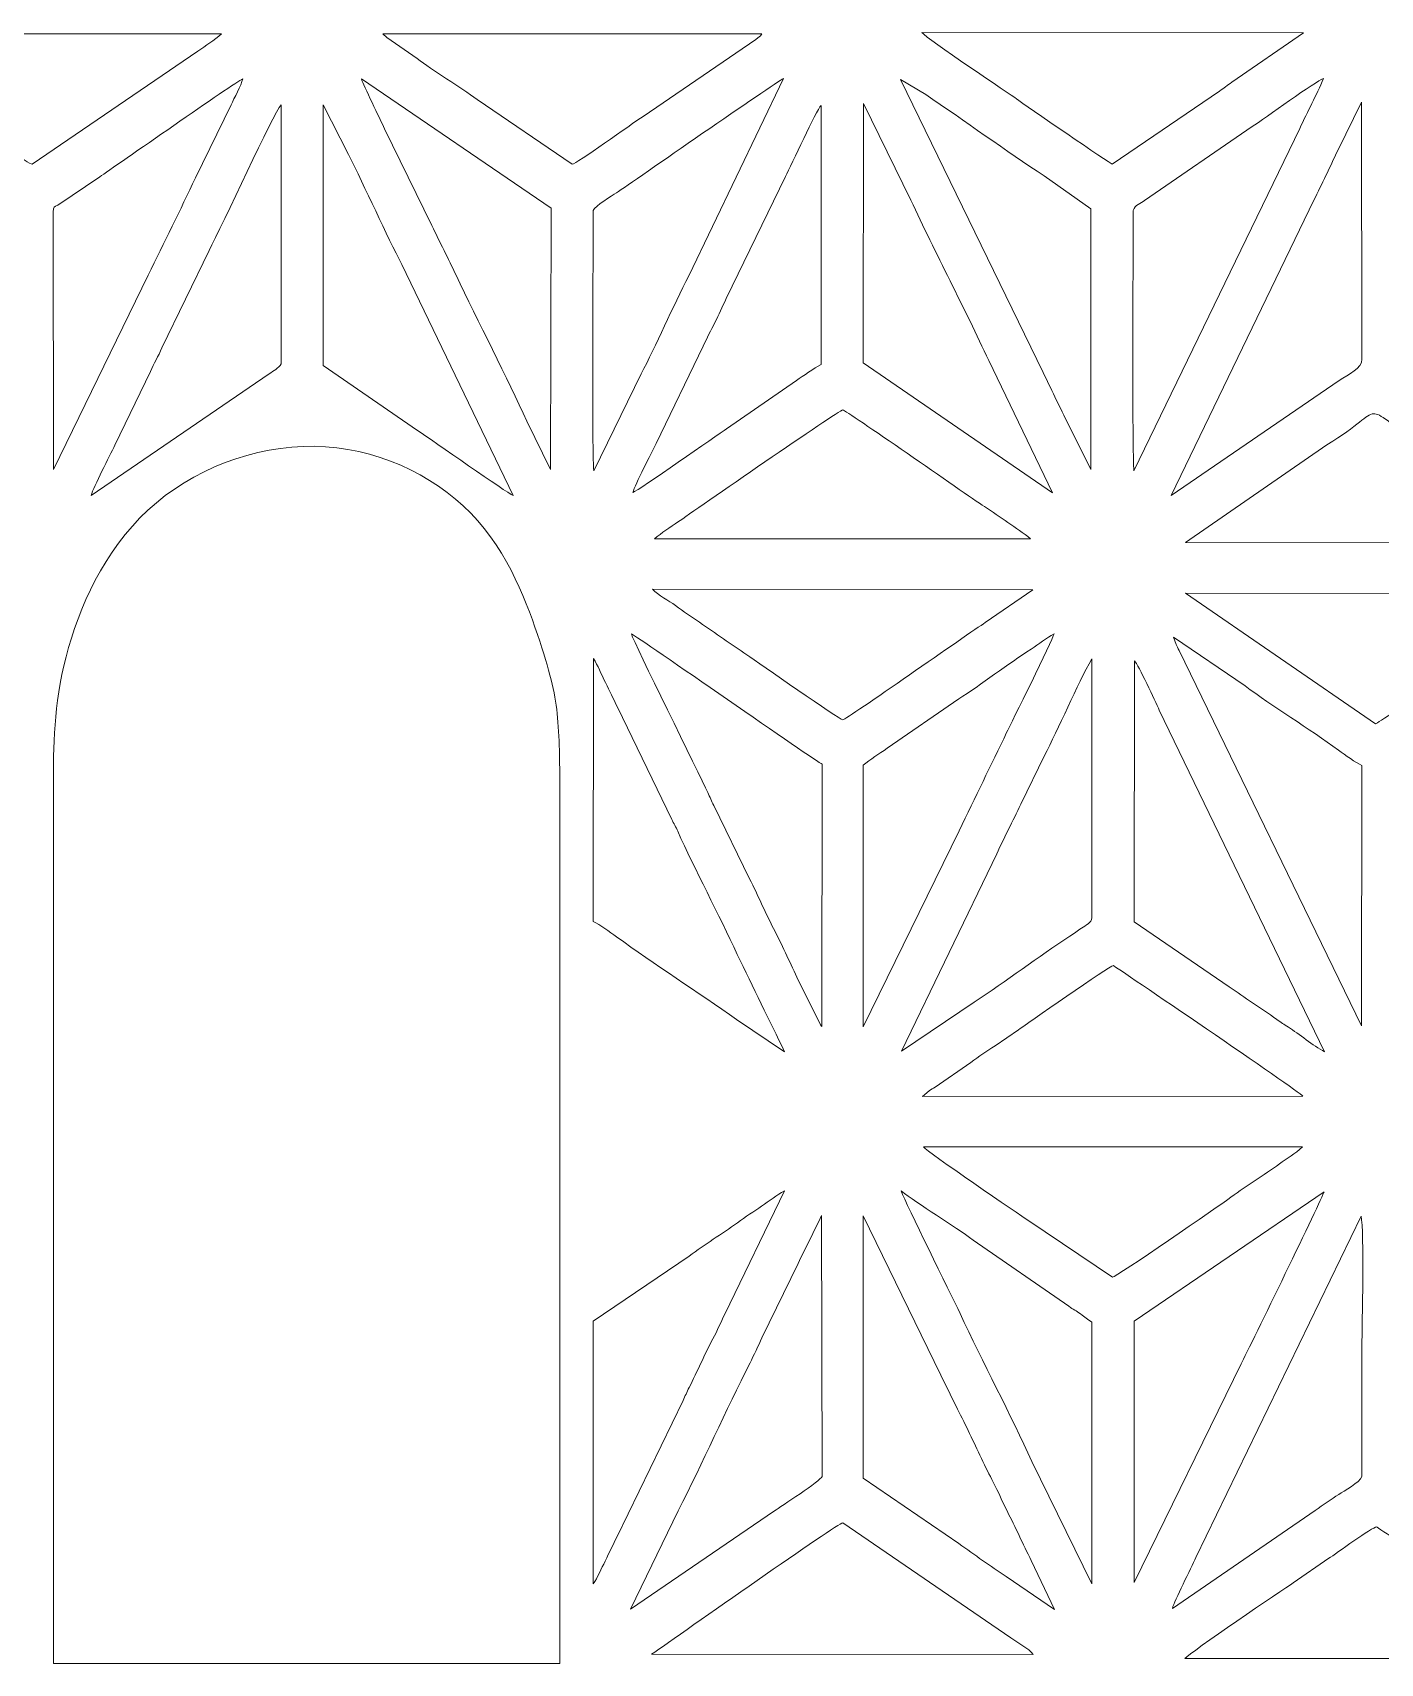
# Model space of a CAD drawing. Header units: inches. Extents: x -60.4 to -14.9, y -20.3 to 14.1.
# Drawn here: x -18.223 to -16.449, y 0.113 to 2.26 of the extents above; entities that cross this region are included whole.
import ezdxf

# ---------------------------------------------------------------- set-up
doc = ezdxf.new("R2010")
doc.units = ezdxf.units.IN
doc.header["$MEASUREMENT"] = 0
doc.layers.add('Master Desktop', color=7, linetype='Continuous', plot=False)

msp = doc.modelspace()

# ---------------------------------------------------------------- linework, layer by layer
at = {"layer": 'Master Desktop', "color": 5, "lineweight": 9}
for points, knots in [([(-17.9744, 2.2584), (-17.9842, 2.2501), (-17.9951, 2.2429), (-18.0057, 2.2359), (-18.0057, 2.2359), (-18.0057, 2.2359), (-18.2239, 2.0869), (-18.2239, 2.0869), (-18.2239, 2.0869), (-18.2277, 2.0868), (-18.2792, 2.1231), (-18.2866, 2.1287), (-18.2866, 2.1287), (-18.2972, 2.1369), (-18.3084, 2.1428), (-18.3185, 2.1503), (-18.3185, 2.1503), (-18.3565, 2.1783), (-18.4085, 2.2101), (-18.4435, 2.2365), (-18.4435, 2.2365), (-18.4501, 2.2415), (-18.4692, 2.252), (-18.4734, 2.2586), (-18.4734, 2.2586), (-18.4734, 2.2586), (-17.9744, 2.2584), (-17.9744, 2.2584)], [0, 0, 0, 0, 0.125, 0.125, 0.125, 0.125, 0.25, 0.25, 0.25, 0.25, 0.375, 0.375, 0.375, 0.375, 0.5, 0.5, 0.5, 0.5, 0.625, 0.625, 0.625, 0.625, 0.75, 0.75, 0.75, 0.75, 1, 1, 1, 1]), ([(-17.2633, 2.2586), (-17.266, 2.2544), (-17.2668, 2.2544), (-17.2712, 2.2513), (-17.2712, 2.2513), (-17.2712, 2.2513), (-17.4195, 2.1498), (-17.4195, 2.1498), (-17.4195, 2.1498), (-17.4343, 2.14), (-17.5085, 2.0867), (-17.5128, 2.0869), (-17.5128, 2.0869), (-17.5128, 2.0869), (-17.6378, 2.1719), (-17.6378, 2.1719), (-17.6378, 2.1719), (-17.6599, 2.1885), (-17.6968, 2.2108), (-17.7169, 2.2259), (-17.7169, 2.2259), (-17.7326, 2.2377), (-17.7474, 2.2458), (-17.7623, 2.2585), (-17.7623, 2.2585), (-17.7623, 2.2585), (-17.2633, 2.2586), (-17.2633, 2.2586)], [0, 0, 0, 0, 0.125, 0.125, 0.125, 0.125, 0.25, 0.25, 0.25, 0.25, 0.375, 0.375, 0.375, 0.375, 0.5, 0.5, 0.5, 0.5, 0.625, 0.625, 0.625, 0.625, 0.75, 0.75, 0.75, 0.75, 1, 1, 1, 1]), ([(-16.6441, 2.1948), (-16.6506, 2.1907), (-16.6546, 2.1873), (-16.6604, 2.1832), (-16.6604, 2.1832), (-16.6604, 2.1832), (-16.8017, 2.0871), (-16.8017, 2.0871), (-16.8017, 2.0871), (-16.8036, 2.0871), (-16.9177, 2.1654), (-16.9277, 2.1728), (-16.9277, 2.1728), (-16.9349, 2.1782), (-17.0461, 2.2521), (-17.0524, 2.2602), (-17.0524, 2.2602), (-17.0524, 2.2602), (-16.5499, 2.2601), (-16.5499, 2.2601), (-16.5499, 2.2601), (-16.5499, 2.2601), (-16.6441, 2.1948), (-16.6441, 2.1948)], [0, 0, 0, 0, 0.142857, 0.142857, 0.142857, 0.142857, 0.285714, 0.285714, 0.285714, 0.285714, 0.428571, 0.428571, 0.428571, 0.428571, 0.571429, 0.571429, 0.571429, 0.571429, 0.714286, 0.714286, 0.714286, 0.714286, 1, 1, 1, 1]), ([(-18.196, 2.024), (-18.196, 2.0319), (-18.195, 2.0299), (-18.1901, 2.0332), (-18.1901, 2.0332), (-18.1901, 2.0332), (-18.1349, 2.0704), (-18.1349, 2.0704), (-18.1349, 2.0704), (-18.1149, 2.0837), (-17.9574, 2.1943), (-17.9465, 2.1993), (-17.9465, 2.1993), (-17.9487, 2.1906), (-17.9579, 2.1736), (-17.9619, 2.1653), (-17.9619, 2.1653), (-17.9619, 2.1653), (-18.009, 2.0688), (-18.009, 2.0688), (-18.009, 2.0688), (-18.0283, 2.0269), (-18.0506, 1.9838), (-18.071, 1.9408), (-18.071, 1.9408), (-18.071, 1.9408), (-18.1957, 1.6848), (-18.1957, 1.6848), (-18.1957, 1.6848), (-18.1957, 1.6848), (-18.196, 2.024), (-18.196, 2.024)], [0, 0, 0, 0, 0.111111, 0.111111, 0.111111, 0.111111, 0.222222, 0.222222, 0.222222, 0.222222, 0.333333, 0.333333, 0.333333, 0.333333, 0.444444, 0.444444, 0.444444, 0.444444, 0.555556, 0.555556, 0.555556, 0.555556, 0.666667, 0.666667, 0.666667, 0.666667, 0.777778, 0.777778, 0.777778, 0.777778, 1, 1, 1, 1]), ([(-17.5407, 2.029), (-17.5407, 2.029), (-17.5412, 1.6848), (-17.5412, 1.6848), (-17.5412, 1.6848), (-17.5412, 1.6848), (-17.5726, 1.7487), (-17.5726, 1.7487), (-17.5726, 1.7487), (-17.5969, 1.8029), (-17.6376, 1.8815), (-17.6657, 1.9408), (-17.6657, 1.9408), (-17.6762, 1.9629), (-17.6869, 1.9841), (-17.6975, 2.0061), (-17.6975, 2.0061), (-17.6975, 2.0061), (-17.7598, 2.1337), (-17.7598, 2.1337), (-17.7598, 2.1337), (-17.7655, 2.1459), (-17.7882, 2.191), (-17.7902, 2.1993), (-17.7902, 2.1993), (-17.7902, 2.1993), (-17.5407, 2.029), (-17.5407, 2.029)], [0, 0, 0, 0, 0.125, 0.125, 0.125, 0.125, 0.25, 0.25, 0.25, 0.25, 0.375, 0.375, 0.375, 0.375, 0.5, 0.5, 0.5, 0.5, 0.625, 0.625, 0.625, 0.625, 0.75, 0.75, 0.75, 0.75, 1, 1, 1, 1]), ([(-17.4851, 2.0261), (-17.4823, 2.0321), (-17.4606, 2.0453), (-17.4545, 2.0493), (-17.4545, 2.0493), (-17.4314, 2.0645), (-17.2484, 2.1927), (-17.2345, 2.1997), (-17.2345, 2.1997), (-17.2345, 2.1997), (-17.3593, 1.9401), (-17.3593, 1.9401), (-17.3593, 1.9401), (-17.38, 1.8995), (-17.4028, 1.8475), (-17.422, 1.8107), (-17.422, 1.8107), (-17.422, 1.8107), (-17.4845, 1.6831), (-17.4845, 1.6831), (-17.4845, 1.6831), (-17.4871, 1.7204), (-17.4851, 1.9646), (-17.4851, 2.0219), (-17.4851, 2.0219), (-17.4851, 2.0219), (-17.4851, 2.0261), (-17.4851, 2.0261)], [0, 0, 0, 0, 0.125, 0.125, 0.125, 0.125, 0.25, 0.25, 0.25, 0.25, 0.375, 0.375, 0.375, 0.375, 0.5, 0.5, 0.5, 0.5, 0.625, 0.625, 0.625, 0.625, 0.75, 0.75, 0.75, 0.75, 1, 1, 1, 1]), ([(-16.8617, 1.7486), (-16.8719, 1.7703), (-16.8829, 1.7914), (-16.8927, 1.8126), (-16.8927, 1.8126), (-16.8927, 1.8126), (-17.0804, 2.1986), (-17.0804, 2.1986), (-17.0804, 2.1986), (-17.0804, 2.1986), (-17.0473, 2.1786), (-17.0473, 2.1786), (-17.0473, 2.1786), (-16.9974, 2.1449), (-16.9403, 2.1035), (-16.8915, 2.0717), (-16.8915, 2.0717), (-16.8915, 2.0717), (-16.8298, 2.0281), (-16.8298, 2.0281), (-16.8298, 2.0281), (-16.8298, 2.0281), (-16.8301, 1.6848), (-16.8301, 1.6848), (-16.8301, 1.6848), (-16.8301, 1.6848), (-16.8617, 1.7486), (-16.8617, 1.7486)], [0, 0, 0, 0, 0.125, 0.125, 0.125, 0.125, 0.25, 0.25, 0.25, 0.25, 0.375, 0.375, 0.375, 0.375, 0.5, 0.5, 0.5, 0.5, 0.625, 0.625, 0.625, 0.625, 0.75, 0.75, 0.75, 0.75, 1, 1, 1, 1]), ([(-16.7742, 2.0261), (-16.7715, 2.0333), (-16.7644, 2.0356), (-16.7591, 2.0391), (-16.7591, 2.0391), (-16.7591, 2.0391), (-16.6176, 2.1364), (-16.6176, 2.1364), (-16.6176, 2.1364), (-16.6017, 2.147), (-16.5331, 2.1967), (-16.5234, 2.1999), (-16.5234, 2.1999), (-16.5332, 2.1771), (-16.5442, 2.157), (-16.5549, 2.1339), (-16.5549, 2.1339), (-16.5549, 2.1339), (-16.7733, 1.6832), (-16.7733, 1.6832), (-16.7733, 1.6832), (-16.7755, 1.7067), (-16.7742, 1.9752), (-16.7742, 2.0219), (-16.7742, 2.0219), (-16.7742, 2.0219), (-16.7742, 2.0261), (-16.7742, 2.0261)], [0, 0, 0, 0, 0.125, 0.125, 0.125, 0.125, 0.25, 0.25, 0.25, 0.25, 0.375, 0.375, 0.375, 0.375, 0.5, 0.5, 0.5, 0.5, 0.625, 0.625, 0.625, 0.625, 0.75, 0.75, 0.75, 0.75, 1, 1, 1, 1]), ([(-18.1463, 1.6508), (-18.1428, 1.6627), (-18.122, 1.7022), (-18.115, 1.7171), (-18.115, 1.7171), (-18.115, 1.7171), (-18.0682, 1.8138), (-18.0682, 1.8138), (-18.0682, 1.8138), (-18.0632, 1.8247), (-18.0582, 1.8339), (-18.0529, 1.8451), (-18.0529, 1.8451), (-18.0529, 1.8451), (-17.9909, 1.9732), (-17.9909, 1.9732), (-17.9909, 1.9732), (-17.9736, 2.0059), (-17.9057, 2.1545), (-17.8962, 2.1652), (-17.8962, 2.1652), (-17.8962, 2.1652), (-17.8962, 1.8241), (-17.8962, 1.8241), (-17.8962, 1.8241), (-17.8992, 1.818), (-17.9065, 1.8149), (-17.9119, 1.811), (-17.9119, 1.811), (-17.9119, 1.811), (-18.1463, 1.6508), (-18.1463, 1.6508)], [0, 0, 0, 0, 0.111111, 0.111111, 0.111111, 0.111111, 0.222222, 0.222222, 0.222222, 0.222222, 0.333333, 0.333333, 0.333333, 0.333333, 0.444444, 0.444444, 0.444444, 0.444444, 0.555556, 0.555556, 0.555556, 0.555556, 0.666667, 0.666667, 0.666667, 0.666667, 0.777778, 0.777778, 0.777778, 0.777778, 1, 1, 1, 1]), ([(-17.8406, 2.1652), (-17.8406, 2.1652), (-17.8073, 2.0999), (-17.8073, 2.0999), (-17.8073, 2.0999), (-17.7864, 2.0582), (-17.7563, 1.9911), (-17.7371, 1.9547), (-17.7371, 1.9547), (-17.7371, 1.9547), (-17.5905, 1.6508), (-17.5905, 1.6508), (-17.5905, 1.6508), (-17.5987, 1.6542), (-17.6967, 1.7233), (-17.7163, 1.7363), (-17.7163, 1.7363), (-17.7163, 1.7363), (-17.8406, 1.8221), (-17.8406, 1.8221), (-17.8406, 1.8221), (-17.8406, 1.8221), (-17.8406, 2.1652), (-17.8406, 2.1652)], [0, 0, 0, 0, 0.142857, 0.142857, 0.142857, 0.142857, 0.285714, 0.285714, 0.285714, 0.285714, 0.428571, 0.428571, 0.428571, 0.428571, 0.571429, 0.571429, 0.571429, 0.571429, 0.714286, 0.714286, 0.714286, 0.714286, 1, 1, 1, 1]), ([(-17.4331, 1.6545), (-17.4299, 1.6653), (-17.4086, 1.7066), (-17.4023, 1.7192), (-17.4023, 1.7192), (-17.4023, 1.7192), (-17.3404, 1.8475), (-17.3404, 1.8475), (-17.3404, 1.8475), (-17.3352, 1.8583), (-17.3303, 1.8679), (-17.3249, 1.8785), (-17.3249, 1.8785), (-17.3196, 1.8888), (-17.3154, 1.8988), (-17.3099, 1.9101), (-17.3099, 1.9101), (-17.3099, 1.9101), (-17.2321, 2.0708), (-17.2321, 2.0708), (-17.2321, 2.0708), (-17.2243, 2.0862), (-17.1913, 2.157), (-17.1852, 2.1644), (-17.1852, 2.1644), (-17.1852, 2.1644), (-17.1852, 1.823), (-17.1852, 1.823), (-17.1852, 1.823), (-17.1945, 1.8182), (-17.2086, 1.8085), (-17.2174, 1.802), (-17.2174, 1.802), (-17.2174, 1.802), (-17.3095, 1.7385), (-17.3095, 1.7385), (-17.3095, 1.7385), (-17.322, 1.7305), (-17.4253, 1.6572), (-17.4331, 1.6545)], [0, 0, 0, 0, 0.090909, 0.090909, 0.090909, 0.090909, 0.181818, 0.181818, 0.181818, 0.181818, 0.272727, 0.272727, 0.272727, 0.272727, 0.363636, 0.363636, 0.363636, 0.363636, 0.454545, 0.454545, 0.454545, 0.454545, 0.545455, 0.545455, 0.545455, 0.545455, 0.636364, 0.636364, 0.636364, 0.636364, 0.727273, 0.727273, 0.727273, 0.727273, 0.818182, 0.818182, 0.818182, 0.818182, 1, 1, 1, 1]), ([(-17.1294, 2.167), (-17.1294, 2.167), (-17.0671, 2.0397), (-17.0671, 2.0397), (-17.0671, 2.0397), (-17.0349, 1.9711), (-16.9956, 1.8956), (-16.9643, 1.8283), (-16.9643, 1.8283), (-16.9643, 1.8283), (-16.8805, 1.6541), (-16.8805, 1.6541), (-16.8805, 1.6541), (-16.8805, 1.6541), (-17.1296, 1.8253), (-17.1296, 1.8253), (-17.1296, 1.8253), (-17.1296, 1.8253), (-17.1294, 2.167), (-17.1294, 2.167)], [0, 0, 0, 0, 0.166667, 0.166667, 0.166667, 0.166667, 0.333333, 0.333333, 0.333333, 0.333333, 0.5, 0.5, 0.5, 0.5, 0.666667, 0.666667, 0.666667, 0.666667, 1, 1, 1, 1]), ([(-16.5362, 2.0396), (-16.5258, 2.061), (-16.5152, 2.0828), (-16.5048, 2.105), (-16.5048, 2.105), (-16.5048, 2.105), (-16.4734, 2.1685), (-16.4734, 2.1685), (-16.4734, 2.1685), (-16.4734, 2.1685), (-16.473, 1.8303), (-16.473, 1.8303), (-16.473, 1.8303), (-16.473, 1.8175), (-16.4905, 1.8108), (-16.5031, 1.8023), (-16.5031, 1.8023), (-16.5031, 1.8023), (-16.7243, 1.6509), (-16.7243, 1.6509), (-16.7243, 1.6509), (-16.7243, 1.6509), (-16.5362, 2.0396), (-16.5362, 2.0396)], [0, 0, 0, 0, 0.142857, 0.142857, 0.142857, 0.142857, 0.285714, 0.285714, 0.285714, 0.285714, 0.428571, 0.428571, 0.428571, 0.428571, 0.571429, 0.571429, 0.571429, 0.571429, 0.714286, 0.714286, 0.714286, 0.714286, 1, 1, 1, 1]), ([(-17.4043, 1.5938), (-17.3953, 1.6014), (-17.3841, 1.6087), (-17.3729, 1.6163), (-17.3729, 1.6163), (-17.3533, 1.6298), (-17.1611, 1.7634), (-17.1566, 1.7633), (-17.1566, 1.7633), (-17.1523, 1.7631), (-16.997, 1.6539), (-16.97, 1.6361), (-16.97, 1.6361), (-16.9491, 1.6225), (-16.9287, 1.6084), (-16.9092, 1.5938), (-16.9092, 1.5938), (-16.9092, 1.5938), (-17.4043, 1.5938), (-17.4043, 1.5938)], [0, 0, 0, 0, 0.166667, 0.166667, 0.166667, 0.166667, 0.333333, 0.333333, 0.333333, 0.333333, 0.5, 0.5, 0.5, 0.5, 0.666667, 0.666667, 0.666667, 0.666667, 1, 1, 1, 1]), ([(-16.519, 1.7176), (-16.4348, 1.7688), (-16.4819, 1.7752), (-16.3936, 1.7171), (-16.3936, 1.7171), (-16.3936, 1.7171), (-16.2074, 1.5885), (-16.2074, 1.5885), (-16.2074, 1.5885), (-16.2074, 1.5885), (-16.7053, 1.589), (-16.7053, 1.589), (-16.7053, 1.589), (-16.7053, 1.589), (-16.519, 1.7176), (-16.519, 1.7176)], [0, 0, 0, 0, 0.2, 0.2, 0.2, 0.2, 0.4, 0.4, 0.4, 0.4, 0.6, 0.6, 0.6, 0.6, 1, 1, 1, 1]), ([(-18.1958, 1.2671), (-18.1958, 1.3206), (-18.1958, 1.3741), (-18.1792, 1.4385), (-18.1792, 1.4385), (-18.1625, 1.5028), (-18.1292, 1.578), (-18.0714, 1.6315), (-18.0714, 1.6315), (-18.0136, 1.685), (-17.9314, 1.7168), (-17.8522, 1.7155), (-17.8522, 1.7155), (-17.7731, 1.7141), (-17.697, 1.6796), (-17.6464, 1.6274), (-17.6464, 1.6274), (-17.5958, 1.5753), (-17.5708, 1.5055), (-17.5556, 1.4588), (-17.5556, 1.4588), (-17.5403, 1.412), (-17.5347, 1.3883), (-17.532, 1.3579), (-17.532, 1.3579), (-17.5292, 1.3274), (-17.5292, 1.2901), (-17.5292, 1.2651), (-17.5292, 1.2651), (-17.5292, 1.24), (-17.5292, 1.2272), (-17.5292, 1.2143)], [0, 0, 0, 0, 0.111111, 0.111111, 0.111111, 0.111111, 0.222222, 0.222222, 0.222222, 0.222222, 0.333333, 0.333333, 0.333333, 0.333333, 0.444444, 0.444444, 0.444444, 0.444444, 0.555556, 0.555556, 0.555556, 0.555556, 0.666667, 0.666667, 0.666667, 0.666667, 0.777778, 0.777778, 0.777778, 0.777778, 1, 1, 1, 1]), ([(-16.969, 1.4834), (-16.99, 1.4701), (-17.1516, 1.3555), (-17.1565, 1.3555), (-17.1565, 1.3555), (-17.1609, 1.3555), (-17.2677, 1.4308), (-17.2827, 1.4409), (-17.2827, 1.4409), (-17.3036, 1.4551), (-17.3239, 1.469), (-17.3453, 1.4838), (-17.3453, 1.4838), (-17.3558, 1.491), (-17.3659, 1.4978), (-17.3769, 1.5059), (-17.3769, 1.5059), (-17.3855, 1.5122), (-17.4002, 1.5196), (-17.407, 1.5273), (-17.407, 1.5273), (-17.407, 1.5273), (-16.9064, 1.5264), (-16.9064, 1.5264), (-16.9064, 1.5264), (-16.9064, 1.5264), (-16.969, 1.4834), (-16.969, 1.4834)], [0, 0, 0, 0, 0.125, 0.125, 0.125, 0.125, 0.25, 0.25, 0.25, 0.25, 0.375, 0.375, 0.375, 0.375, 0.5, 0.5, 0.5, 0.5, 0.625, 0.625, 0.625, 0.625, 0.75, 0.75, 0.75, 0.75, 1, 1, 1, 1]), ([(-16.2046, 1.5216), (-16.2117, 1.5141), (-16.227, 1.5065), (-16.2358, 1.4998), (-16.2358, 1.4998), (-16.2463, 1.4919), (-16.2569, 1.4849), (-16.2675, 1.4778), (-16.2675, 1.4778), (-16.2942, 1.4597), (-16.4512, 1.3503), (-16.4552, 1.3503), (-16.4552, 1.3503), (-16.4552, 1.3503), (-16.7053, 1.5221), (-16.7053, 1.5221), (-16.7053, 1.5221), (-16.7053, 1.5221), (-16.2046, 1.5216), (-16.2046, 1.5216)], [0, 0, 0, 0, 0.166667, 0.166667, 0.166667, 0.166667, 0.333333, 0.333333, 0.333333, 0.333333, 0.5, 0.5, 0.5, 0.5, 0.666667, 0.666667, 0.666667, 0.666667, 1, 1, 1, 1]), ([(-17.1841, 0.9514), (-17.1845, 0.9518), (-17.1849, 0.9523), (-17.1851, 0.9526), (-17.1851, 0.9526), (-17.1853, 0.9529), (-17.1858, 0.9535), (-17.186, 0.9538), (-17.186, 0.9538), (-17.186, 0.9538), (-17.2169, 1.0164), (-17.2169, 1.0164), (-17.2169, 1.0164), (-17.2272, 1.0383), (-17.2369, 1.0595), (-17.2478, 1.0806), (-17.2478, 1.0806), (-17.259, 1.1024), (-17.2681, 1.1241), (-17.2792, 1.1461), (-17.2792, 1.1461), (-17.2792, 1.1461), (-17.3265, 1.2424), (-17.3265, 1.2424), (-17.3265, 1.2424), (-17.3293, 1.2482), (-17.3315, 1.2537), (-17.3344, 1.2598), (-17.3344, 1.2598), (-17.3458, 1.284), (-17.431, 1.4565), (-17.4349, 1.4684), (-17.4349, 1.4684), (-17.4264, 1.4649), (-17.1897, 1.299), (-17.1839, 1.297), (-17.1839, 1.297), (-17.1839, 1.297), (-17.1841, 0.9514), (-17.1841, 0.9514)], [0, 0, 0, 0, 0.090909, 0.090909, 0.090909, 0.090909, 0.181818, 0.181818, 0.181818, 0.181818, 0.272727, 0.272727, 0.272727, 0.272727, 0.363636, 0.363636, 0.363636, 0.363636, 0.454545, 0.454545, 0.454545, 0.454545, 0.545455, 0.545455, 0.545455, 0.545455, 0.636364, 0.636364, 0.636364, 0.636364, 0.727273, 0.727273, 0.727273, 0.727273, 0.818182, 0.818182, 0.818182, 0.818182, 1, 1, 1, 1]), ([(-17.1296, 1.2955), (-17.1204, 1.3034), (-17.1087, 1.3105), (-17.0983, 1.318), (-17.0983, 1.318), (-17.0983, 1.318), (-17.0039, 1.3828), (-17.0039, 1.3828), (-17.0039, 1.3828), (-16.9752, 1.4011), (-16.9383, 1.4294), (-16.9085, 1.4484), (-16.9085, 1.4484), (-16.8984, 1.4549), (-16.8883, 1.463), (-16.8784, 1.4688), (-16.8784, 1.4688), (-16.8804, 1.4596), (-16.9351, 1.3505), (-16.9408, 1.3385), (-16.9408, 1.3385), (-16.9613, 1.2954), (-16.9824, 1.2537), (-17.0034, 1.2091), (-17.0034, 1.2091), (-17.0034, 1.2091), (-17.1296, 0.9512), (-17.1296, 0.9512), (-17.1296, 0.9512), (-17.1296, 0.9512), (-17.1296, 1.2955), (-17.1296, 1.2955)], [0, 0, 0, 0, 0.111111, 0.111111, 0.111111, 0.111111, 0.222222, 0.222222, 0.222222, 0.222222, 0.333333, 0.333333, 0.333333, 0.333333, 0.444444, 0.444444, 0.444444, 0.444444, 0.555556, 0.555556, 0.555556, 0.555556, 0.666667, 0.666667, 0.666667, 0.666667, 0.777778, 0.777778, 0.777778, 0.777778, 1, 1, 1, 1]), ([(-16.5039, 1.3155), (-16.495, 1.3091), (-16.4813, 1.2988), (-16.473, 1.2953), (-16.473, 1.2953), (-16.473, 1.2953), (-16.4735, 0.9524), (-16.4735, 0.9524), (-16.4735, 0.9524), (-16.4735, 0.9524), (-16.7138, 1.4466), (-16.7138, 1.4466), (-16.7138, 1.4466), (-16.7153, 1.4497), (-16.7165, 1.4522), (-16.7176, 1.4545), (-16.7176, 1.4545), (-16.7176, 1.4545), (-16.7212, 1.4642), (-16.7212, 1.4642), (-16.7212, 1.4642), (-16.7212, 1.4642), (-16.6267, 1.4), (-16.6267, 1.4), (-16.6267, 1.4), (-16.5916, 1.3738), (-16.5422, 1.3433), (-16.5039, 1.3155)], [0, 0, 0, 0, 0.125, 0.125, 0.125, 0.125, 0.25, 0.25, 0.25, 0.25, 0.375, 0.375, 0.375, 0.375, 0.5, 0.5, 0.5, 0.5, 0.625, 0.625, 0.625, 0.625, 0.75, 0.75, 0.75, 0.75, 1, 1, 1, 1]), ([(-17.4846, 1.436), (-17.4791, 1.4271), (-17.4745, 1.4154), (-17.469, 1.4044), (-17.469, 1.4044), (-17.4631, 1.3927), (-17.4589, 1.3834), (-17.453, 1.3719), (-17.453, 1.3719), (-17.453, 1.3719), (-17.3816, 1.2242), (-17.3816, 1.2242), (-17.3816, 1.2242), (-17.3792, 1.2191), (-17.3762, 1.214), (-17.3738, 1.2087), (-17.3738, 1.2087), (-17.3518, 1.1594), (-17.3192, 1.0978), (-17.2954, 1.0466), (-17.2954, 1.0466), (-17.2755, 1.004), (-17.2521, 0.9582), (-17.2334, 0.9184), (-17.2334, 0.9184), (-17.2334, 0.9184), (-17.2964, 0.9609), (-17.2964, 0.9609), (-17.2964, 0.9609), (-17.3466, 0.9964), (-17.4054, 1.0341), (-17.4543, 1.0696), (-17.4543, 1.0696), (-17.4638, 1.0764), (-17.4762, 1.0856), (-17.4851, 1.0898), (-17.4851, 1.0898), (-17.4851, 1.0898), (-17.4846, 1.436), (-17.4846, 1.436)], [0, 0, 0, 0, 0.090909, 0.090909, 0.090909, 0.090909, 0.181818, 0.181818, 0.181818, 0.181818, 0.272727, 0.272727, 0.272727, 0.272727, 0.363636, 0.363636, 0.363636, 0.363636, 0.454545, 0.454545, 0.454545, 0.454545, 0.545455, 0.545455, 0.545455, 0.545455, 0.636364, 0.636364, 0.636364, 0.636364, 0.727273, 0.727273, 0.727273, 0.727273, 0.818182, 0.818182, 0.818182, 0.818182, 1, 1, 1, 1]), ([(-16.9538, 1.1789), (-16.944, 1.2008), (-16.9327, 1.2219), (-16.9222, 1.2442), (-16.9222, 1.2442), (-16.9222, 1.2442), (-16.8911, 1.3083), (-16.8911, 1.3083), (-16.8911, 1.3083), (-16.8729, 1.342), (-16.848, 1.4024), (-16.8285, 1.4357), (-16.8285, 1.4357), (-16.8285, 1.4357), (-16.8285, 1.0946), (-16.8285, 1.0946), (-16.8285, 1.0946), (-16.8285, 1.0884), (-16.8372, 1.0847), (-16.8422, 1.0811), (-16.8422, 1.0811), (-16.8479, 1.077), (-16.8517, 1.0745), (-16.8577, 1.0706), (-16.8577, 1.0706), (-16.8993, 1.0434), (-16.9411, 1.0113), (-16.9836, 0.9836), (-16.9836, 0.9836), (-16.9836, 0.9836), (-17.0792, 0.9192), (-17.0792, 0.9192), (-17.0792, 0.9192), (-17.0792, 0.9192), (-16.9538, 1.1789), (-16.9538, 1.1789)], [0, 0, 0, 0, 0.1, 0.1, 0.1, 0.1, 0.2, 0.2, 0.2, 0.2, 0.3, 0.3, 0.3, 0.3, 0.4, 0.4, 0.4, 0.4, 0.5, 0.5, 0.5, 0.5, 0.6, 0.6, 0.6, 0.6, 0.7, 0.7, 0.7, 0.7, 0.8, 0.8, 0.8, 0.8, 1, 1, 1, 1]), ([(-16.7726, 1.4331), (-16.7675, 1.4281), (-16.745, 1.3795), (-16.7398, 1.3683), (-16.7398, 1.3683), (-16.7398, 1.3683), (-16.5223, 0.9184), (-16.5223, 0.9184), (-16.5223, 0.9184), (-16.5368, 0.9262), (-16.5563, 0.9421), (-16.5697, 0.9506), (-16.5697, 0.9506), (-16.5759, 0.9546), (-16.5794, 0.9568), (-16.5852, 0.961), (-16.5852, 0.961), (-16.5965, 0.9693), (-16.6063, 0.9753), (-16.6171, 0.9827), (-16.6171, 0.9827), (-16.6276, 0.99), (-16.6371, 0.9969), (-16.6478, 1.004), (-16.6478, 1.004), (-16.6478, 1.004), (-16.7729, 1.0893), (-16.7729, 1.0893), (-16.7729, 1.0893), (-16.7729, 1.0893), (-16.7726, 1.4331), (-16.7726, 1.4331)], [0, 0, 0, 0, 0.111111, 0.111111, 0.111111, 0.111111, 0.222222, 0.222222, 0.222222, 0.222222, 0.333333, 0.333333, 0.333333, 0.333333, 0.444444, 0.444444, 0.444444, 0.444444, 0.555556, 0.555556, 0.555556, 0.555556, 0.666667, 0.666667, 0.666667, 0.666667, 0.777778, 0.777778, 0.777778, 0.777778, 1, 1, 1, 1]), ([(-17.5292, 1.2671), (-17.5292, 1.2671), (-17.5292, 0.1131), (-17.5292, 0.1131), (-17.5292, 0.1131), (-17.5292, 0.1131), (-18.1958, 0.1131), (-18.1958, 0.1131), (-18.1958, 0.1131), (-18.1958, 0.1131), (-18.1958, 1.2671), (-18.1958, 1.2671)], [0, 0, 0, 0, 0.25, 0.25, 0.25, 0.25, 0.5, 0.5, 0.5, 0.5, 1, 1, 1, 1]), ([(-17.043, 0.8669), (-17.0399, 0.869), (-17.038, 0.8698), (-17.0351, 0.8718), (-17.0351, 0.8718), (-17.0351, 0.8718), (-16.988, 0.9042), (-16.988, 0.9042), (-16.988, 0.9042), (-16.9771, 0.9123), (-16.967, 0.9189), (-16.9561, 0.9261), (-16.9561, 0.9261), (-16.9561, 0.9261), (-16.9254, 0.9471), (-16.9254, 0.9471), (-16.9254, 0.9471), (-16.9184, 0.9523), (-16.8041, 1.0322), (-16.8003, 1.0318), (-16.8003, 1.0318), (-16.7996, 1.0317), (-16.5568, 0.867), (-16.5506, 0.8597), (-16.5506, 0.8597), (-16.5506, 0.8597), (-17.0514, 0.8593), (-17.0514, 0.8593), (-17.0514, 0.8593), (-17.0514, 0.8593), (-17.043, 0.8669), (-17.043, 0.8669)], [0, 0, 0, 0, 0.111111, 0.111111, 0.111111, 0.111111, 0.222222, 0.222222, 0.222222, 0.222222, 0.333333, 0.333333, 0.333333, 0.333333, 0.444444, 0.444444, 0.444444, 0.444444, 0.555556, 0.555556, 0.555556, 0.555556, 0.666667, 0.666667, 0.666667, 0.666667, 0.777778, 0.777778, 0.777778, 0.777778, 1, 1, 1, 1]), ([(-16.5514, 0.793), (-16.5609, 0.7837), (-16.5715, 0.7787), (-16.5817, 0.7707), (-16.5817, 0.7707), (-16.5915, 0.763), (-16.6032, 0.7561), (-16.6136, 0.749), (-16.6136, 0.749), (-16.6243, 0.7416), (-16.6345, 0.735), (-16.6454, 0.7269), (-16.6454, 0.7269), (-16.6603, 0.7159), (-16.7974, 0.6214), (-16.8015, 0.6216), (-16.8015, 0.6216), (-16.8015, 0.6216), (-16.9117, 0.6959), (-16.9117, 0.6959), (-16.9117, 0.6959), (-16.9226, 0.7029), (-17.0471, 0.7879), (-17.0502, 0.793), (-17.0502, 0.793), (-17.0502, 0.793), (-16.5514, 0.793), (-16.5514, 0.793)], [0, 0, 0, 0, 0.125, 0.125, 0.125, 0.125, 0.25, 0.25, 0.25, 0.25, 0.375, 0.375, 0.375, 0.375, 0.5, 0.5, 0.5, 0.5, 0.625, 0.625, 0.625, 0.625, 0.75, 0.75, 0.75, 0.75, 1, 1, 1, 1]), ([(-17.3587, 0.6493), (-17.3382, 0.6649), (-17.316, 0.678), (-17.2953, 0.6933), (-17.2953, 0.6933), (-17.2851, 0.7008), (-17.2732, 0.7083), (-17.2634, 0.715), (-17.2634, 0.715), (-17.2537, 0.7216), (-17.2429, 0.7298), (-17.2334, 0.7351), (-17.2334, 0.7351), (-17.2334, 0.7351), (-17.3119, 0.573), (-17.3119, 0.573), (-17.3119, 0.573), (-17.3171, 0.5618), (-17.3218, 0.5513), (-17.3276, 0.5402), (-17.3276, 0.5402), (-17.3385, 0.5194), (-17.3482, 0.4977), (-17.3588, 0.4763), (-17.3588, 0.4763), (-17.3619, 0.4702), (-17.3641, 0.465), (-17.3669, 0.4592), (-17.3669, 0.4592), (-17.3669, 0.4592), (-17.4536, 0.2802), (-17.4536, 0.2802), (-17.4536, 0.2802), (-17.4592, 0.2696), (-17.4635, 0.2598), (-17.4695, 0.2476), (-17.4695, 0.2476), (-17.4742, 0.2378), (-17.4795, 0.2261), (-17.4851, 0.2176), (-17.4851, 0.2176), (-17.4851, 0.2176), (-17.4851, 0.5635), (-17.4851, 0.5635), (-17.4851, 0.5635), (-17.4851, 0.5635), (-17.3587, 0.6493), (-17.3587, 0.6493)], [0, 0, 0, 0, 0.076923, 0.076923, 0.076923, 0.076923, 0.153846, 0.153846, 0.153846, 0.153846, 0.230769, 0.230769, 0.230769, 0.230769, 0.307692, 0.307692, 0.307692, 0.307692, 0.384615, 0.384615, 0.384615, 0.384615, 0.461538, 0.461538, 0.461538, 0.461538, 0.538462, 0.538462, 0.538462, 0.538462, 0.615385, 0.615385, 0.615385, 0.615385, 0.692308, 0.692308, 0.692308, 0.692308, 0.769231, 0.769231, 0.769231, 0.769231, 0.846154, 0.846154, 0.846154, 0.846154, 1, 1, 1, 1]), ([(-16.8287, 0.2179), (-16.8287, 0.2179), (-16.9078, 0.379), (-16.9078, 0.379), (-16.9078, 0.379), (-16.9344, 0.4385), (-16.9728, 0.5107), (-17.0021, 0.5737), (-17.0021, 0.5737), (-17.0156, 0.6028), (-17.0729, 0.7166), (-17.0797, 0.7351), (-17.0797, 0.7351), (-17.0581, 0.7186), (-17.0091, 0.6881), (-16.9849, 0.6704), (-16.9849, 0.6704), (-16.9849, 0.6704), (-16.859, 0.5833), (-16.859, 0.5833), (-16.859, 0.5833), (-16.8531, 0.5791), (-16.8492, 0.5772), (-16.8435, 0.5732), (-16.8435, 0.5732), (-16.8377, 0.5691), (-16.8341, 0.5657), (-16.8285, 0.5624), (-16.8285, 0.5624), (-16.8285, 0.5624), (-16.8287, 0.2179), (-16.8287, 0.2179)], [0, 0, 0, 0, 0.111111, 0.111111, 0.111111, 0.111111, 0.222222, 0.222222, 0.222222, 0.222222, 0.333333, 0.333333, 0.333333, 0.333333, 0.444444, 0.444444, 0.444444, 0.444444, 0.555556, 0.555556, 0.555556, 0.555556, 0.666667, 0.666667, 0.666667, 0.666667, 0.777778, 0.777778, 0.777778, 0.777778, 1, 1, 1, 1]), ([(-16.5229, 0.7341), (-16.5255, 0.7246), (-16.6199, 0.5315), (-16.6321, 0.5073), (-16.6321, 0.5073), (-16.6321, 0.5073), (-16.7729, 0.2196), (-16.7729, 0.2196), (-16.7729, 0.2196), (-16.7729, 0.2196), (-16.7729, 0.5636), (-16.7729, 0.5636), (-16.7729, 0.5636), (-16.7729, 0.5636), (-16.5229, 0.7341), (-16.5229, 0.7341)], [0, 0, 0, 0, 0.2, 0.2, 0.2, 0.2, 0.4, 0.4, 0.4, 0.4, 0.6, 0.6, 0.6, 0.6, 1, 1, 1, 1]), ([(-17.3731, 0.3141), (-17.3412, 0.3773), (-17.3104, 0.446), (-17.2786, 0.5087), (-17.2786, 0.5087), (-17.2738, 0.5183), (-17.2676, 0.5315), (-17.263, 0.5415), (-17.263, 0.5415), (-17.263, 0.5415), (-17.2154, 0.6394), (-17.2154, 0.6394), (-17.2154, 0.6394), (-17.2054, 0.661), (-17.1944, 0.6814), (-17.1844, 0.7027), (-17.1844, 0.7027), (-17.1844, 0.7027), (-17.1839, 0.359), (-17.1839, 0.359), (-17.1839, 0.359), (-17.185, 0.3541), (-17.2388, 0.319), (-17.2464, 0.3137), (-17.2464, 0.3137), (-17.2464, 0.3137), (-17.436, 0.1844), (-17.436, 0.1844), (-17.436, 0.1844), (-17.436, 0.1844), (-17.3731, 0.3141), (-17.3731, 0.3141)], [0, 0, 0, 0, 0.111111, 0.111111, 0.111111, 0.111111, 0.222222, 0.222222, 0.222222, 0.222222, 0.333333, 0.333333, 0.333333, 0.333333, 0.444444, 0.444444, 0.444444, 0.444444, 0.555556, 0.555556, 0.555556, 0.555556, 0.666667, 0.666667, 0.666667, 0.666667, 0.777778, 0.777778, 0.777778, 0.777778, 1, 1, 1, 1]), ([(-17.1296, 0.7024), (-17.1296, 0.7024), (-17.0189, 0.4754), (-17.0189, 0.4754), (-17.0189, 0.4754), (-17.0142, 0.4654), (-17.0083, 0.4537), (-17.0036, 0.4442), (-17.0036, 0.4442), (-16.9922, 0.4214), (-16.9828, 0.4018), (-16.972, 0.3787), (-16.972, 0.3787), (-16.9667, 0.3674), (-16.9617, 0.3584), (-16.9558, 0.3465), (-16.9558, 0.3465), (-16.95, 0.3349), (-16.9458, 0.3247), (-16.9402, 0.3137), (-16.9402, 0.3137), (-16.9292, 0.2921), (-16.9195, 0.2704), (-16.9083, 0.2486), (-16.9083, 0.2486), (-16.9083, 0.2486), (-16.878, 0.184), (-16.878, 0.184), (-16.878, 0.184), (-16.878, 0.184), (-16.9415, 0.2275), (-16.9415, 0.2275), (-16.9415, 0.2275), (-16.9624, 0.2412), (-16.9825, 0.2558), (-17.0039, 0.2707), (-17.0039, 0.2707), (-17.0039, 0.2707), (-17.1296, 0.3569), (-17.1296, 0.3569), (-17.1296, 0.3569), (-17.1296, 0.3569), (-17.1296, 0.7024), (-17.1296, 0.7024)], [0, 0, 0, 0, 0.083333, 0.083333, 0.083333, 0.083333, 0.166667, 0.166667, 0.166667, 0.166667, 0.25, 0.25, 0.25, 0.25, 0.333333, 0.333333, 0.333333, 0.333333, 0.416667, 0.416667, 0.416667, 0.416667, 0.5, 0.5, 0.5, 0.5, 0.583333, 0.583333, 0.583333, 0.583333, 0.666667, 0.666667, 0.666667, 0.666667, 0.75, 0.75, 0.75, 0.75, 0.833333, 0.833333, 0.833333, 0.833333, 1, 1, 1, 1]), ([(-16.7226, 0.1855), (-16.72, 0.1955), (-16.6981, 0.2382), (-16.6915, 0.2524), (-16.6915, 0.2524), (-16.6915, 0.2524), (-16.4741, 0.7018), (-16.4741, 0.7018), (-16.4741, 0.7018), (-16.4697, 0.6814), (-16.473, 0.5606), (-16.473, 0.53), (-16.473, 0.53), (-16.473, 0.473), (-16.473, 0.416), (-16.473, 0.359), (-16.473, 0.359), (-16.4758, 0.3513), (-16.497, 0.3398), (-16.5035, 0.3355), (-16.5035, 0.3355), (-16.5132, 0.329), (-16.5242, 0.3216), (-16.5344, 0.3145), (-16.5344, 0.3145), (-16.5344, 0.3145), (-16.7226, 0.1855), (-16.7226, 0.1855)], [0, 0, 0, 0, 0.125, 0.125, 0.125, 0.125, 0.25, 0.25, 0.25, 0.25, 0.375, 0.375, 0.375, 0.375, 0.5, 0.5, 0.5, 0.5, 0.625, 0.625, 0.625, 0.625, 0.75, 0.75, 0.75, 0.75, 1, 1, 1, 1]), ([(-17.4083, 0.125), (-17.3672, 0.1536), (-17.1624, 0.2982), (-17.1566, 0.298), (-17.1566, 0.298), (-17.1566, 0.298), (-16.9351, 0.1466), (-16.9351, 0.1466), (-16.9351, 0.1466), (-16.9257, 0.1397), (-16.9123, 0.1332), (-16.9057, 0.1248), (-16.9057, 0.1248), (-16.9057, 0.1248), (-17.4083, 0.125), (-17.4083, 0.125)], [0, 0, 0, 0, 0.2, 0.2, 0.2, 0.2, 0.4, 0.4, 0.4, 0.4, 0.6, 0.6, 0.6, 0.6, 1, 1, 1, 1]), ([(-16.706, 0.1196), (-16.7003, 0.1267), (-16.5769, 0.2103), (-16.5635, 0.2189), (-16.5635, 0.2189), (-16.5635, 0.2189), (-16.5164, 0.2514), (-16.5164, 0.2514), (-16.5164, 0.2514), (-16.5079, 0.2572), (-16.4581, 0.2932), (-16.454, 0.2927), (-16.454, 0.2927), (-16.4522, 0.2925), (-16.3962, 0.2537), (-16.3905, 0.2493), (-16.3905, 0.2493), (-16.3905, 0.2493), (-16.2034, 0.1196), (-16.2034, 0.1196), (-16.2034, 0.1196), (-16.2034, 0.1196), (-16.706, 0.1196), (-16.706, 0.1196)], [0, 0, 0, 0, 0.142857, 0.142857, 0.142857, 0.142857, 0.285714, 0.285714, 0.285714, 0.285714, 0.428571, 0.428571, 0.428571, 0.428571, 0.571429, 0.571429, 0.571429, 0.571429, 0.714286, 0.714286, 0.714286, 0.714286, 1, 1, 1, 1])]:
    msp.add_open_spline(points, degree=3, knots=knots, dxfattribs=at)

doc.saveas('drawing.dxf')
